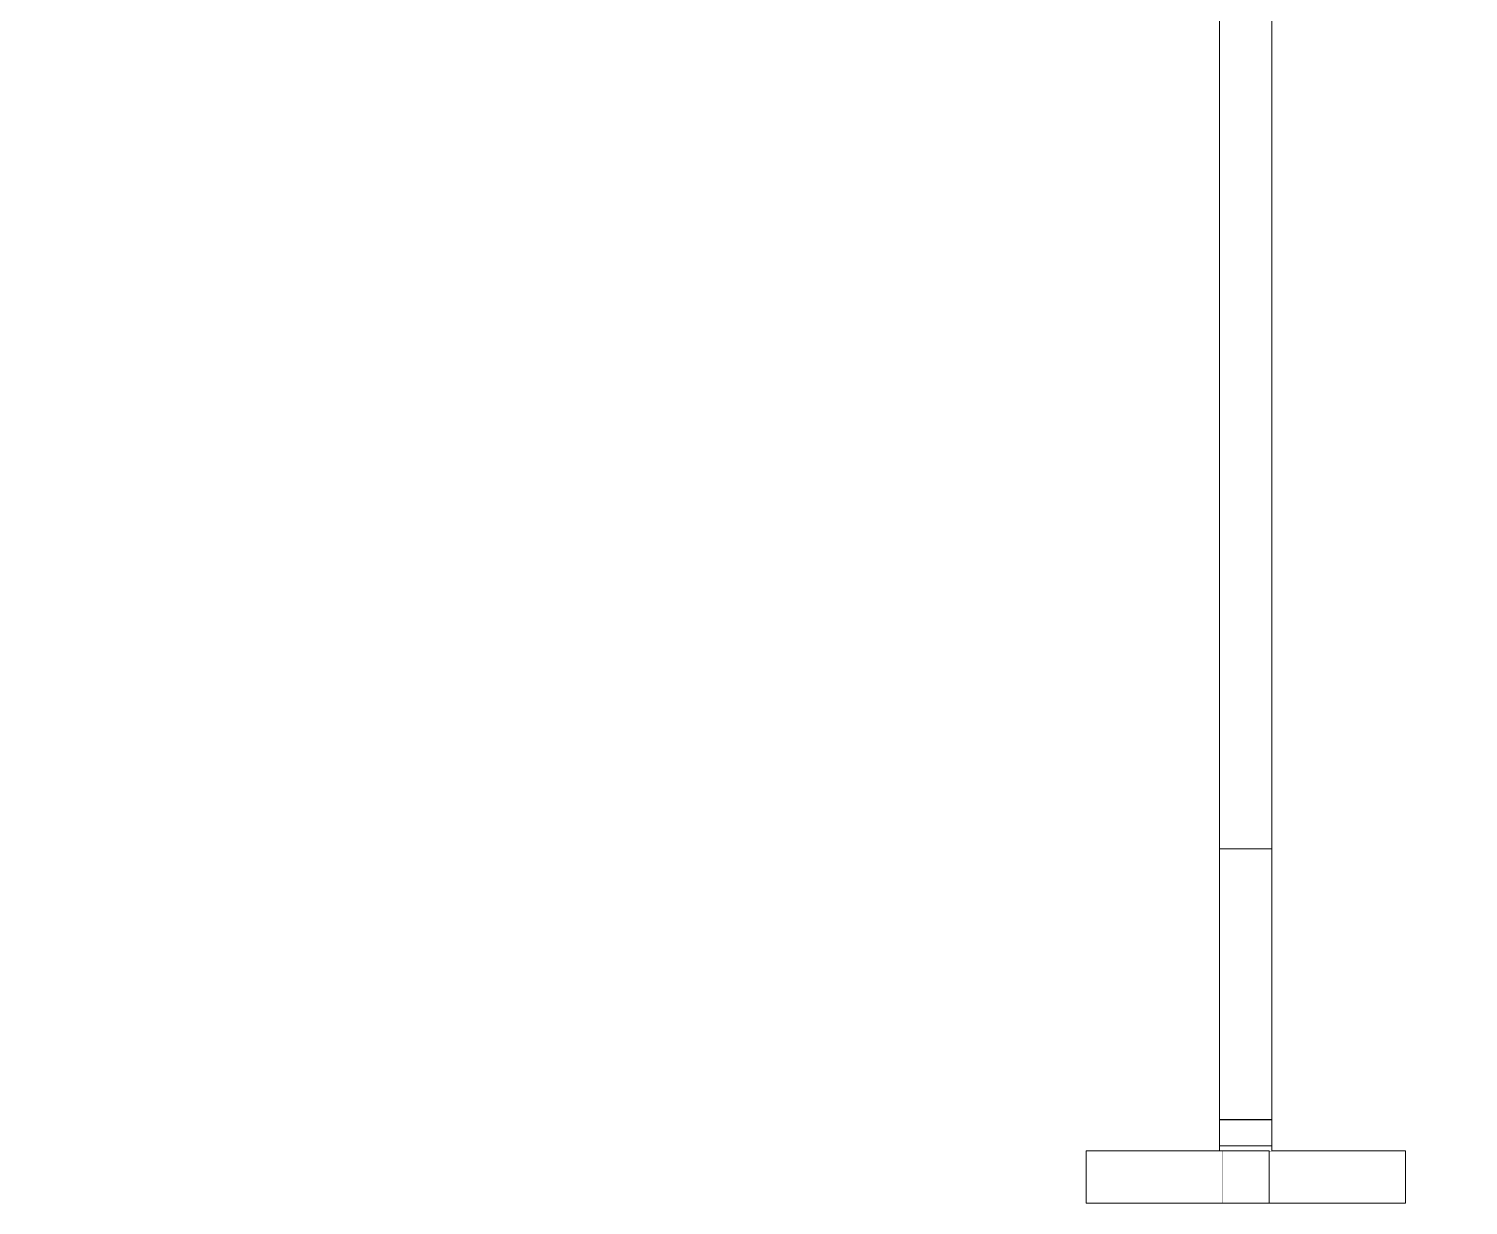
# Model space of a CAD drawing. Header units: millimetres. Extents: x -46169 to 237885, y -84465 to 18123.
# Drawn here: x 114207.2 to 114482.2, y -80952.7 to -80728 of the extents above; entities that cross this region are included whole.
import ezdxf

# ---------------------------------------------------------------- set-up
doc = ezdxf.new("R2010")
doc.units = ezdxf.units.MM
doc.header["$MEASUREMENT"] = 0
doc.linetypes.add('Wipeout_Contour', pattern=[1000, 0, -1000])
doc.layers.add('New_A-20-M_Floor_Slab', color=7, linetype='Continuous')
doc.layers.add('New_A-35-M_FFE_Fixed', color=7, linetype='Continuous')
doc.layers.add('New_A-35-M_FFE_Fixed_Pen_No__1', color=7, linetype='Continuous', lineweight=13)

# ---------------------------------------------------------------- blocks, each defined once
blk = doc.blocks.new('Section Elem_4_2', base_point=(64459.15, -84332.61))
at = {"color": 254, "linetype": 'Wipeout_Contour', "lineweight": 0, "ltscale": 25429937.22512363}
blk.add_wipeout([(110238.31, -80783.86), (110303.02, -80783.86), (110303.02, -80952.86), (110238.31, -80952.86), (110238.31, -80953.11), (121390.86, -80953.11), (121390.86, -80952.86), (121326.16, -80952.86), (121326.16, -80783.86), (121390.86, -80783.86), (121390.86, -80715.11), (121319.73, -80715.11), (121319.73, -80952.36), (121284.73, -80952.36), (121284.73, -80942.36), (121309.73, -80942.36), (121309.73, -80715.11), (121044.73, -80715.11), (121044.73, -80952.36), (121009.73, -80952.36), (121009.73, -80942.36), (121034.73, -80942.36), (121034.73, -80715.11), (120494.73, -80715.11), (120494.73, -80942.36), (120520.23, -80942.36), (120520.23, -80952.36), (120459.23, -80952.36), (120459.23, -80942.36), (120484.73, -80942.36), (120484.73, -80715.11), (119944.73, -80715.11), (119944.73, -80942.36), (119969.73, -80942.36), (119969.73, -80952.36), (119909.73, -80952.36), (119909.73, -80942.36), (119934.73, -80942.36), (119934.73, -80715.11), (119394.73, -80715.11), (119394.73, -80942.36), (119420.23, -80942.36), (119420.23, -80952.36), (119359.23, -80952.36), (119359.23, -80942.36), (119384.73, -80942.36), (119384.73, -80715.11), (118844.73, -80715.11), (118844.73, -80942.36), (118869.73, -80942.36), (118869.73, -80952.36), (118809.73, -80952.36), (118809.73, -80942.36), (118834.73, -80942.36), (118834.73, -80715.11), (118294.73, -80715.11), (118294.73, -80942.36), (118320.23, -80942.36), (118320.23, -80952.36), (118259.23, -80952.36), (118259.23, -80942.36), (118284.73, -80942.36), (118284.73, -80715.11), (117744.73, -80715.11), (117744.73, -80942.36), (117769.73, -80942.36), (117769.73, -80952.36), (117709.73, -80952.36), (117709.73, -80942.36), (117734.73, -80942.36), (117734.73, -80715.11), (117194.73, -80715.11), (117194.73, -80942.36), (117220.23, -80942.36), (117220.23, -80952.36), (117159.73, -80952.36), (117159.73, -80942.36), (117184.73, -80942.36), (117184.73, -80715.11), (116644.73, -80715.11), (116644.73, -80942.36), (116670.23, -80942.36), (116670.23, -80952.36), (116609.23, -80952.36), (116609.23, -80942.36), (116634.73, -80942.36), (116634.73, -80715.11), (116094.73, -80715.11), (116094.73, -80942.36), (116119.73, -80942.36), (116119.73, -80952.36), (116059.73, -80952.36), (116059.73, -80942.36), (116084.73, -80942.36), (116084.73, -80715.11), (115544.73, -80715.11), (115544.73, -80942.36), (115570.23, -80942.36), (115570.23, -80952.36), (115509.23, -80952.36), (115509.23, -80942.36), (115534.73, -80942.36), (115534.73, -80715.11), (114994.73, -80715.11), (114994.73, -80942.36), (115019.73, -80942.36), (115019.73, -80952.36), (114959.73, -80952.36), (114959.73, -80942.36), (114984.73, -80942.36), (114984.73, -80715.11), (114444.73, -80715.11), (114444.73, -80942.36), (114470.23, -80942.36), (114470.23, -80952.36), (114409.23, -80952.36), (114409.23, -80942.36), (114434.73, -80942.36), (114434.73, -80715.11), (113894.73, -80715.11), (113894.73, -80942.36), (113919.73, -80942.36), (113919.73, -80952.36), (113859.73, -80952.36), (113859.73, -80942.36), (113884.73, -80942.36), (113884.73, -80715.11), (113344.73, -80715.11), (113344.73, -80942.36), (113370.23, -80942.36), (113370.23, -80952.36), (113309.73, -80952.36), (113309.73, -80942.36), (113334.73, -80942.36), (113334.73, -80715.11), (112794.73, -80715.11), (112794.73, -80942.36), (112820.23, -80942.36), (112820.23, -80952.36), (112759.73, -80952.36), (112759.73, -80942.36), (112784.73, -80942.36), (112784.73, -80715.11), (112244.73, -80715.11), (112244.73, -80942.36), (112270.23, -80942.36), (112270.23, -80952.36), (112209.73, -80952.36), (112209.73, -80942.36), (112234.73, -80942.36), (112234.73, -80715.11), (111694.73, -80715.11), (111694.73, -80942.36), (111720.23, -80942.36), (111720.23, -80952.36), (111659.73, -80952.36), (111659.73, -80942.36), (111684.73, -80942.36), (111684.73, -80715.11), (111144.73, -80715.11), (111144.73, -80942.36), (111170.23, -80942.36), (111170.23, -80952.36), (111109.23, -80952.36), (111109.23, -80942.36), (111134.73, -80942.36), (111134.73, -80715.11), (110594.73, -80715.11), (110594.73, -80942.36), (110619.73, -80942.36), (110619.73, -80952.36), (110584.73, -80952.36), (110584.73, -80715.11), (110319.73, -80715.11), (110319.73, -80942.36), (110344.73, -80942.36), (110344.73, -80952.36), (110309.73, -80952.36), (110309.73, -80715.11), (110238.31, -80715.11)], dxfattribs=at).dxf.layer = 'New_A-20-M_Floor_Slab'
blk = doc.blocks.new('Section Elem_16_2', base_point=(64459.15, -84332.61))
at = {"color": 254, "linetype": 'Wipeout_Contour', "lineweight": 0, "ltscale": 560538.240788}
blk.add_wipeout([(114434.73, -80871.24), (114434.73, -80884.65), (114444.73, -80884.65), (114444.73, -80871.24)], dxfattribs=at).dxf.layer = 'New_A-35-M_FFE_Fixed'
at = {"color": 254, "linetype": 'Wipeout_Contour', "lineweight": 0, "ltscale": 560673.269282}
blk.add_wipeout([(114434.73, -80936.45), (114444.73, -80936.45), (114444.73, -80936.39), (114434.73, -80936.39)], dxfattribs=at).dxf.layer = 'New_A-35-M_FFE_Fixed'
at = {"color": 254, "linetype": 'Wipeout_Contour', "lineweight": 0, "ltscale": 560740.980291}
blk.add_wipeout([(114435.23, -80952.36), (114470.23, -80952.36), (114470.23, -80942.36), (114435.23, -80942.36)], dxfattribs=at).dxf.layer = 'New_A-35-M_FFE_Fixed'
at = {"layer": 'New_A-35-M_FFE_Fixed_Pen_No__1', "linetype": 'Continuous'}
for p, q in [((114435.23, -80952.36), (114435.23, -80942.36)), ((114470.23, -80942.36), (114444.23, -80942.36)), ((114470.23, -80952.36), (114470.23, -80942.36)), ((114470.23, -80952.36), (114444.23, -80952.36))]:
    blk.add_line(p, q, dxfattribs=at)
blk = doc.blocks.new('Section Elem_17_2', base_point=(64459.15, -84332.61))
at = {"color": 254, "linetype": 'Wipeout_Contour', "lineweight": 0, "ltscale": 560269.904412}
blk.add_wipeout([(114444.73, -80651.97), (114434.73, -80651.97), (114434.73, -80871.24), (114444.73, -80871.24)], dxfattribs=at).dxf.layer = 'New_A-35-M_FFE_Fixed'
at = {"color": 254, "linetype": 'Wipeout_Contour', "lineweight": 0, "ltscale": 560589.214031}
blk.add_wipeout([(114434.73, -80904.95), (114444.73, -80904.95), (114444.73, -80895.1), (114434.73, -80895.1)], dxfattribs=at).dxf.layer = 'New_A-35-M_FFE_Fixed'
at = {"color": 254, "linetype": 'Wipeout_Contour', "lineweight": 0, "ltscale": 560630.150969}
blk.add_wipeout([(114444.73, -80921.62), (114444.73, -80913.88), (114434.73, -80913.88), (114434.73, -80921.62)], dxfattribs=at).dxf.layer = 'New_A-35-M_FFE_Fixed'
at = {"color": 254, "linetype": 'Wipeout_Contour', "lineweight": 0, "ltscale": 560658.968838}
blk.add_wipeout([(114444.73, -80932.55), (114444.73, -80927.91), (114434.73, -80927.91), (114434.73, -80932.55)], dxfattribs=at).dxf.layer = 'New_A-35-M_FFE_Fixed'
at = {"color": 254, "linetype": 'Wipeout_Contour', "lineweight": 0, "ltscale": 560675.780564}
blk.add_wipeout([(114444.73, -80937.82), (114444.73, -80937.2), (114434.73, -80937.2), (114434.73, -80937.82)], dxfattribs=at).dxf.layer = 'New_A-35-M_FFE_Fixed'
at = {"color": 254, "linetype": 'Wipeout_Contour', "lineweight": 0, "ltscale": 560641.377714}
blk.add_wipeout([(114409.23, -80952.36), (114435.23, -80952.36), (114435.23, -80942.36), (114409.23, -80942.36)], dxfattribs=at).dxf.layer = 'New_A-35-M_FFE_Fixed'
at = {"layer": 'New_A-35-M_FFE_Fixed_Pen_No__1', "linetype": 'Continuous'}
for q in [(114409.23, -80942.36), (114444.23, -80952.36)]:
    blk.add_line((114409.23, -80952.36), q, dxfattribs=at)
at = {"color": 254, "linetype": 'Wipeout_Contour', "lineweight": 0, "ltscale": 560565.781558}
blk.add_wipeout([(114444.73, -80895.1), (114444.73, -80884.65), (114434.73, -80884.65), (114434.73, -80895.1)], dxfattribs=at).dxf.layer = 'New_A-35-M_FFE_Fixed'
at = {"color": 254, "linetype": 'Wipeout_Contour', "lineweight": 0, "ltscale": 560610.901705}
blk.add_wipeout([(114444.73, -80913.88), (114444.73, -80904.95), (114434.73, -80904.95), (114434.73, -80913.88)], dxfattribs=at).dxf.layer = 'New_A-35-M_FFE_Fixed'
at = {"color": 254, "linetype": 'Wipeout_Contour', "lineweight": 0, "ltscale": 560646.346065}
blk.add_wipeout([(114434.73, -80927.91), (114444.73, -80927.91), (114444.73, -80921.62), (114434.73, -80921.62)], dxfattribs=at).dxf.layer = 'New_A-35-M_FFE_Fixed'
at = {"color": 254, "linetype": 'Wipeout_Contour', "lineweight": 0, "ltscale": 560674.528859}
blk.add_wipeout([(114444.73, -80937.2), (114444.73, -80936.74), (114434.73, -80936.74), (114434.73, -80937.2)], dxfattribs=at).dxf.layer = 'New_A-35-M_FFE_Fixed'
at = {"layer": 'New_A-35-M_FFE_Fixed_Pen_No__1', "linetype": 'Continuous'}
for p, q in [((114434.73, -80884.65), (114434.73, -80651.97)), ((114444.73, -80884.65), (114444.73, -80651.97)), ((114444.73, -80884.65), (114434.73, -80884.65)), ((114434.73, -80895.1), (114434.73, -80884.65)), ((114444.73, -80895.1), (114444.73, -80884.65)), ((114434.73, -80904.95), (114434.73, -80895.1)), ((114444.73, -80904.95), (114444.73, -80895.1)), ((114434.73, -80913.88), (114434.73, -80904.95)), ((114444.73, -80913.88), (114444.73, -80904.95)), ((114434.73, -80921.62), (114434.73, -80913.88)), ((114444.73, -80921.62), (114444.73, -80913.88)), ((114434.73, -80927.91), (114434.73, -80921.62)), ((114444.73, -80927.91), (114444.73, -80921.62))]:
    blk.add_line(p, q, dxfattribs=at)
at = {"color": 254, "linetype": 'Wipeout_Contour', "lineweight": 0, "ltscale": 560677.37369}
blk.add_wipeout([(114434.73, -80938.58), (114444.73, -80938.58), (114444.73, -80937.82), (114434.73, -80937.82)], dxfattribs=at).dxf.layer = 'New_A-35-M_FFE_Fixed'
at = {"color": 254, "linetype": 'Wipeout_Contour', "lineweight": 0, "ltscale": 560673.666672}
blk.add_wipeout([(114444.73, -80936.74), (114444.73, -80936.45), (114434.73, -80936.45), (114434.73, -80936.74)], dxfattribs=at).dxf.layer = 'New_A-35-M_FFE_Fixed'
at = {"color": 254, "linetype": 'Wipeout_Contour', "lineweight": 0, "ltscale": 560679.24702}
blk.add_wipeout([(114444.73, -80939.44), (114444.73, -80938.58), (114434.73, -80938.58), (114434.73, -80939.44)], dxfattribs=at).dxf.layer = 'New_A-35-M_FFE_Fixed'
at = {"color": 254, "linetype": 'Wipeout_Contour', "lineweight": 0, "ltscale": 560667.615366}
blk.add_wipeout([(114434.73, -80932.55), (114434.73, -80935.4), (114444.73, -80935.4), (114444.73, -80932.55)], dxfattribs=at).dxf.layer = 'New_A-35-M_FFE_Fixed'
at = {"color": 254, "linetype": 'Wipeout_Contour', "lineweight": 0, "ltscale": 560681.328566}
blk.add_wipeout([(114444.73, -80940.38), (114444.73, -80939.44), (114434.73, -80939.44), (114434.73, -80940.38)], dxfattribs=at).dxf.layer = 'New_A-35-M_FFE_Fixed'
at = {"layer": 'New_A-35-M_FFE_Fixed_Pen_No__1', "linetype": 'Continuous'}
for p, q in [((114434.73, -80932.55), (114434.73, -80927.91)), ((114444.73, -80932.55), (114444.73, -80927.91)), ((114434.73, -80938.58), (114434.73, -80937.82)), ((114444.73, -80938.58), (114444.73, -80937.82))]:
    blk.add_line(p, q, dxfattribs=at)
at = {"color": 254, "linetype": 'Wipeout_Contour', "lineweight": 0, "ltscale": 560672.008934}
blk.add_wipeout([(114444.73, -80936.36), (114444.73, -80935.4), (114434.73, -80935.4), (114434.73, -80936.36)], dxfattribs=at).dxf.layer = 'New_A-35-M_FFE_Fixed'
at = {"color": 254, "linetype": 'Wipeout_Contour', "lineweight": 0, "ltscale": 560685.819777}
blk.add_wipeout([(114444.73, -80942.36), (114444.73, -80941.36), (114434.73, -80941.36), (114434.73, -80942.36)], dxfattribs=at).dxf.layer = 'New_A-35-M_FFE_Fixed'
at = {"color": 254, "linetype": 'Wipeout_Contour', "lineweight": 0, "ltscale": 560673.15854}
blk.add_wipeout([(114444.73, -80936.39), (114444.73, -80936.36), (114434.73, -80936.36), (114434.73, -80936.39)], dxfattribs=at).dxf.layer = 'New_A-35-M_FFE_Fixed'
at = {"color": 254, "linetype": 'Wipeout_Contour', "lineweight": 0, "ltscale": 560683.538341}
blk.add_wipeout([(114444.73, -80941.36), (114444.73, -80940.38), (114434.73, -80940.38), (114434.73, -80941.36)], dxfattribs=at).dxf.layer = 'New_A-35-M_FFE_Fixed'
at = {"layer": 'New_A-35-M_FFE_Fixed_Pen_No__1', "linetype": 'Continuous'}
for p, q in [((114434.73, -80935.4), (114434.73, -80932.55)), ((114444.73, -80935.4), (114444.73, -80932.55)), ((114434.73, -80936.36), (114434.73, -80935.4)), ((114444.73, -80936.36), (114434.73, -80936.36)), ((114434.73, -80936.45), (114434.73, -80936.36)), ((114434.73, -80936.74), (114434.73, -80936.45)), ((114434.73, -80937.2), (114434.73, -80936.74)), ((114434.73, -80937.82), (114434.73, -80937.2)), ((114444.73, -80936.36), (114444.73, -80935.4)), ((114444.73, -80936.45), (114444.73, -80936.36)), ((114444.73, -80936.74), (114444.73, -80936.45)), ((114444.73, -80937.2), (114444.73, -80936.74)), ((114444.73, -80937.82), (114444.73, -80937.2)), ((114434.73, -80939.44), (114434.73, -80938.58)), ((114434.73, -80940.38), (114434.73, -80939.44)), ((114434.73, -80941.36), (114434.73, -80940.38)), ((114444.73, -80939.44), (114444.73, -80938.58)), ((114444.73, -80940.38), (114444.73, -80939.44)), ((114444.73, -80941.36), (114444.73, -80940.38)), ((114409.23, -80942.36), (114444.23, -80942.36)), ((114444.73, -80941.36), (114434.73, -80941.36)), ((114434.73, -80942.36), (114434.73, -80941.36)), ((114444.23, -80952.36), (114444.23, -80942.36)), ((114444.73, -80942.36), (114444.73, -80941.36))]:
    blk.add_line(p, q, dxfattribs=at)

msp = doc.modelspace()

# ---------------------------------------------------------------- block references
at = {"layer": 'New_A-20-M_Floor_Slab'}
msp.add_blockref('Section Elem_4_2', (64459.15, -84332.61), dxfattribs=at)

# ---------------------------------------------------------------- next in the draw order: block references
at = {"layer": 'New_A-35-M_FFE_Fixed'}
msp.add_blockref('Section Elem_16_2', (64459.15, -84332.61), dxfattribs=at)

# ---------------------------------------------------------------- next in the draw order: block references
msp.add_blockref('Section Elem_17_2', (64459.15, -84332.61), dxfattribs=at)

doc.saveas('drawing.dxf')
